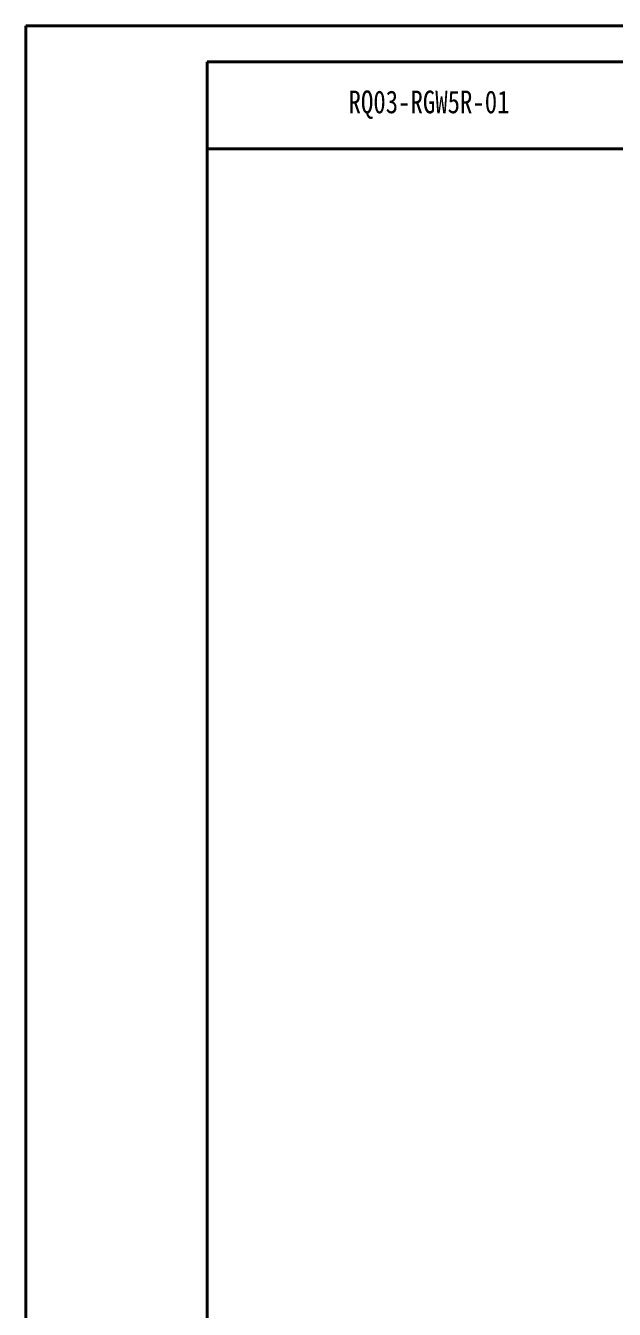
# Model space of a CAD drawing. Header units: millimetres. Extents: x 2271 to 4415, y 823 to 2339.
# Drawn here: x 2271 to 2685, y 1436 to 2339 of the extents above; entities that cross this region are included whole.
import ezdxf

# ---------------------------------------------------------------- set-up
doc = ezdxf.new("R2010")
doc.units = ezdxf.units.MM
for name, color, linetype, lineweight in [('AM_BOR', 7, 'Continuous', 50), ('文字', 7, 'Continuous', 13), ('粗实线', 7, 'Continuous', 40)]:
    doc.layers.add(name, color=color, linetype=linetype, lineweight=lineweight)
doc.styles.add('STYLE1', font='txt.shx', dxfattribs={"width": 0.8, "height": 3, "bigfont": 'hzdx.shx'})

# ---------------------------------------------------------------- blocks, each defined once
blk = doc.blocks.new('rA3')
at = {"layer": '粗实线'}
for p, q in [((333.38, 421.26), (333.38, 124.26)), ((753.38, 421.26), (333.38, 421.26)), ((748.38, 416.26), (358.38, 416.26)), ((358.38, 416.26), (358.38, 129.26)), ((358.38, 404.26), (418.38, 404.26))]:
    blk.add_line(p, q, dxfattribs=at)

msp = doc.modelspace()

# ---------------------------------------------------------------- block references
at = {"layer": 'AM_BOR', "xscale": 5.104687500000001, "yscale": 5.104687500000001, "zscale": 5.104687500000001}
msp.add_blockref('rA3', (569.094, 188.726), dxfattribs=at)

# ---------------------------------------------------------------- texts
at = {"layer": '文字', "insert": (2554.543, 2283.45), "char_height": 16, "width": 240, "attachment_point": 5, "style": 'STYLE1'}
msp.add_mtext('\\pt176;{\\fSimSun|b0|i0|c134|p2;RQ03-RGW5R-01}', dxfattribs=at)

doc.saveas('drawing.dxf')
